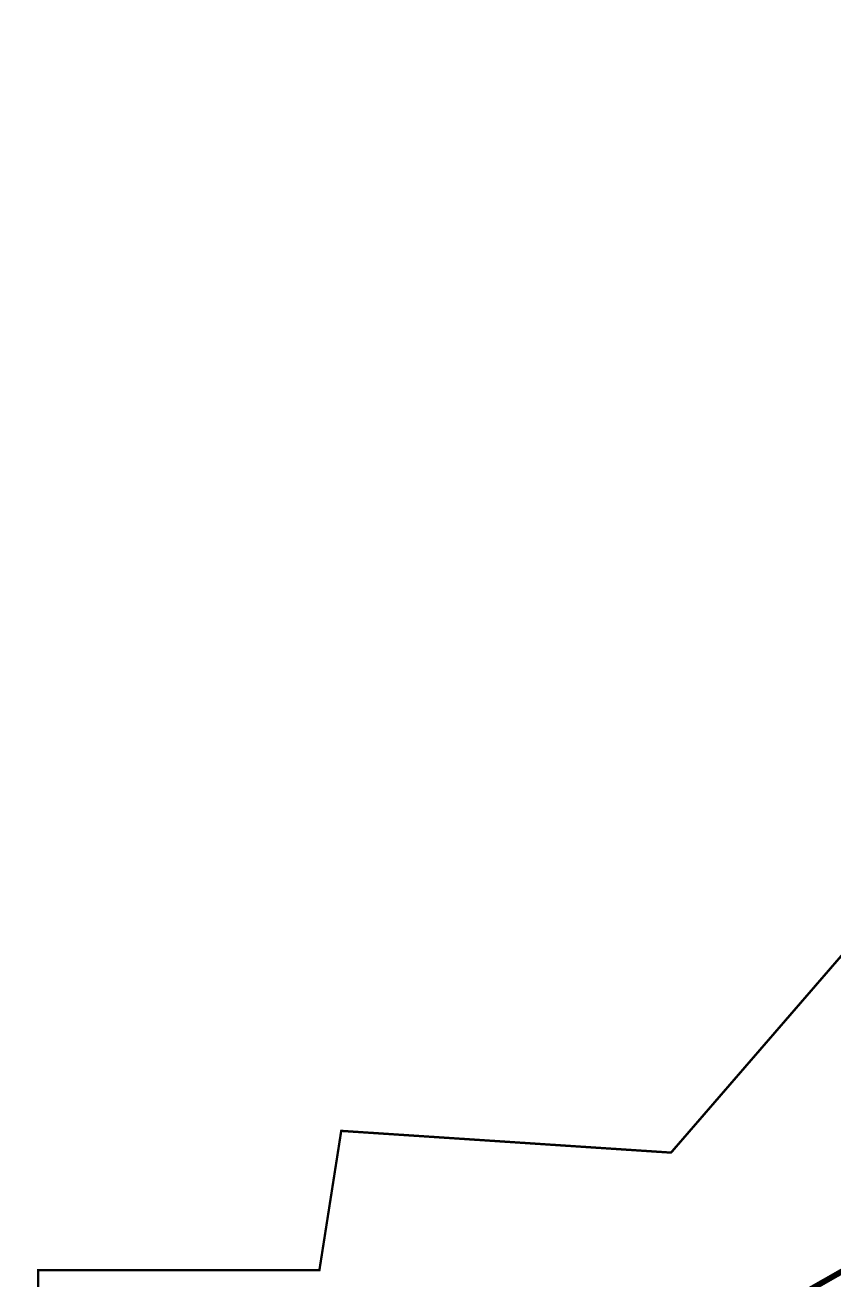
# Model space of a CAD drawing. Header units: metres. Extents: x 561401 to 594056, y 8460144 to 8508504.
# Drawn here: x 576193 to 576262.3, y 8492508.8 to 8492616.2 of the extents above; entities that cross this region are included whole.
import ezdxf

# ---------------------------------------------------------------- set-up
doc = ezdxf.new("R2010")
doc.units = ezdxf.units.M
doc.layers.add('1.1. DERECHO DE VIA', color=230, linetype='Continuous')
doc.layers.add('1.2. AFECTADOS BASE GRAFICA ESTATAL NO INSCRITO', color=30, linetype='Continuous')

msp = doc.modelspace()

# ---------------------------------------------------------------- linework, layer by layer
at = {"layer": '1.1. DERECHO DE VIA', "color": 230, "linetype": 'Continuous', "lineweight": 40, "ltscale": 0.2, "const_width": 0.5}
msp.add_lwpolyline([(576100.45, 8492370.21), (576116.86, 8492382.12), (576133.97, 8492391.93), (576147.61, 8492406.29), (576159.65, 8492422.26), (576171.5, 8492438.36), (576183.36, 8492454.47), (576196.48, 8492469.55), (576212.79, 8492480.89), (576229.99, 8492491.1), (576247.53, 8492500.77), (576264.89, 8492510.64), (576282.38, 8492520.33), (576299.82, 8492530.13), (576317.24, 8492539.96), (576334.7, 8492549.71), (576352.24, 8492559.75)], dxfattribs=at)
at = {"layer": '1.2. AFECTADOS BASE GRAFICA ESTATAL NO INSCRITO', "color": 64, "linetype": 'Continuous', "lineweight": -3, "const_width": 0.2}
msp.add_lwpolyline([(576381.74, 8492616.06), (576341.02, 8492603.33), (576336.74, 8492583.35), (576338.13, 8492574.44), (576323.11, 8492571.35), (576309.34, 8492557.91), (576266.94, 8492541.19), (576248.34, 8492519.71), (576220.11, 8492521.57), (576218.24, 8492509.65), (576194.16, 8492509.65), (576194.16, 8492490.53)], dxfattribs=at)

doc.saveas('drawing.dxf')
